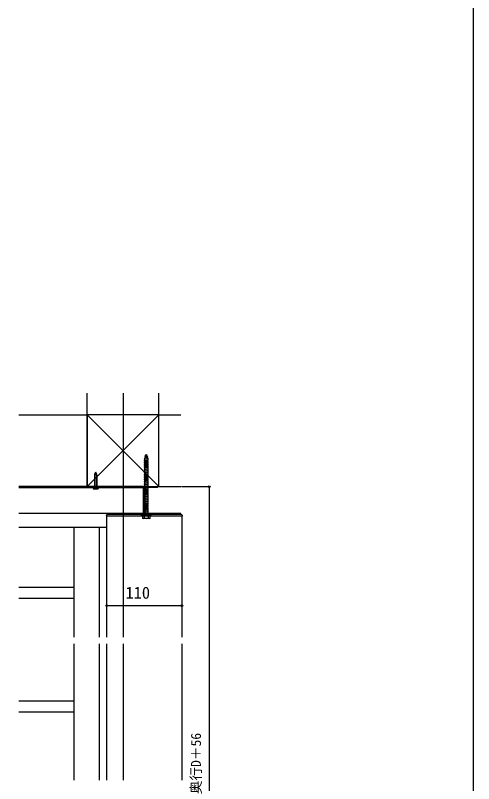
# Model space of a CAD drawing. Units: millimetres, scale not verified. Extents: x -1050 to 1050, y -1570 to 1561.
# Drawn here: x 379 to 1050, y -934 to 192 of the extents above; entities that cross this region are included whole.
import ezdxf
from ezdxf.enums import TextEntityAlignment as Align

# ---------------------------------------------------------------- set-up
doc = ezdxf.new("R2010")
doc.units = ezdxf.units.MM
doc.header["$LTSCALE"] = 8
for name, color, linetype in [('0-4_YKK_12', 2, 'Continuous'), ('0-5_YKK_13', 4, 'Continuous'), ('0-6_YKK_D', 6, 'Continuous'), ('0-7_YKK_ZWAK', 7, 'Continuous'), ('0-8_YSS_K', 3, 'Continuous'), ('0-9_YSS_KE', 3, 'Continuous')]:
    doc.layers.add(name, color=color, linetype=linetype)
doc.styles.add('ＭＳ ゴシック', font='')
doc.styles.get('ＭＳ ゴシック').set_extended_font_data('MS Gothic')

msp = doc.modelspace()

# ---------------------------------------------------------------- linework, layer by layer
at = {"layer": '0-4_YKK_12'}
for p, q in [((537, -361.647), (537, -719.097)), ((394.479, -498.704), (384.479, -498.704)), ((394.479, -500.704), (384.479, -500.704)), ((567, -498.704), (394.479, -498.704)), ((567, -500.704), (394.479, -500.704)), ((567, -498.704), (567, -537.704)), ((513, -542.204), (513, -719.097)), ((623, -542.204), (513, -542.204)), ((623, -542.204), (623, -719.097)), ((394.479, -558.704), (384.479, -558.704)), ((513, -558.704), (394.479, -558.704)), ((464.886, -558.704), (464.886, -719.097)), ((513, -558.704), (482, -558.704)), ((502, -558.704), (502, -719.097)), ((464.886, -729.097), (464.886, -928.806)), ((502, -729.097), (502, -928.806)), ((513, -729.097), (513, -928.806)), ((537, -729.097), (537, -928.806)), ((623, -729.097), (623, -928.806))]:
    msp.add_line(p, q, dxfattribs=at)
at = {"layer": '0-5_YKK_13'}
for p, q in [((568, -458.204), (574, -457.454)), ((568, -460.704), (574, -459.954)), ((568.686, -455.618), (573.122, -455.064)), ((568.686, -455.618), (569.601, -455.265)), ((568.686, -455.618), (569.322, -456.077)), ((568.75, -457.739), (569.322, -456.077)), ((568.75, -457.954), (573.25, -456.954)), ((568.75, -457.954), (568.75, -457.739)), ((568.75, -460.454), (568.75, -458.704)), ((568.75, -460.454), (573.25, -459.454)), ((568.75, -462.954), (568.75, -461.204)), ((569.322, -456.077), (572.439, -455.384)), ((569.586, -453.006), (570.533, -452.558)), ((569.586, -453.006), (572.296, -452.667)), ((569.586, -453.006), (570.254, -453.37)), ((569.601, -455.265), (570.254, -453.37)), ((569.601, -455.265), (572.199, -454.688)), ((570.254, -453.37), (571.639, -453.062)), ((570.533, -452.558), (571, -451.204)), ((570.533, -452.558), (571.399, -452.365)), ((571, -451.204), (571.399, -452.365)), ((572.296, -452.667), (571.399, -452.365)), ((572.296, -452.667), (571.639, -453.062)), ((571.639, -453.062), (572.199, -454.688)), ((573.122, -455.064), (572.199, -454.688)), ((573.122, -455.064), (572.439, -455.384)), ((572.439, -455.384), (572.999, -457.01)), ((573.239, -457.707), (573.25, -457.739)), ((573.25, -457.739), (573.25, -459.454)), ((573.25, -460.204), (573.25, -461.954)), ((568, -463.204), (574, -462.454)), ((568, -465.704), (574, -464.954)), ((568, -468.204), (574, -467.454)), ((568, -470.704), (574, -469.954)), ((568, -473.204), (574, -472.454)), ((568.75, -462.954), (573.25, -461.954)), ((568.75, -465.454), (568.75, -463.704)), ((568.75, -465.454), (573.25, -464.454)), ((568.75, -467.954), (568.75, -466.204)), ((568.75, -467.954), (573.25, -466.954)), ((568.75, -470.454), (568.75, -468.704)), ((568.75, -470.454), (573.25, -469.454)), ((568.75, -472.954), (568.75, -471.204)), ((568.75, -472.954), (573.25, -471.954)), ((573.25, -462.704), (573.25, -464.454)), ((573.25, -465.204), (573.25, -466.954)), ((573.25, -467.704), (573.25, -469.454)), ((573.25, -470.204), (573.25, -471.954)), ((573.25, -472.704), (573.25, -474.454)), ((495.1, -481.885), (495.1, -498.467)), ((495.675, -481.885), (495.675, -498.467)), ((498.325, -481.885), (498.325, -498.467)), ((498.9, -481.885), (498.9, -498.467)), ((568, -475.704), (574, -474.954)), ((568, -478.204), (574, -477.454)), ((568, -480.704), (574, -479.954)), ((568, -483.204), (574, -482.454)), ((568.75, -475.454), (568.75, -473.704)), ((568.75, -475.454), (573.25, -474.454)), ((568.75, -477.954), (568.75, -476.204)), ((568.75, -477.954), (573.25, -476.954)), ((568.75, -480.454), (568.75, -478.704)), ((568.75, -480.454), (573.25, -479.454)), ((568.75, -482.954), (568.75, -481.204)), ((568.75, -482.954), (573.25, -481.954)), ((568.75, -485.454), (568.75, -483.704)), ((573.25, -475.204), (573.25, -476.954)), ((573.25, -477.704), (573.25, -479.454)), ((573.25, -480.204), (573.25, -481.954)), ((573.25, -482.704), (573.25, -484.454)), ((568, -485.704), (574, -484.954)), ((568, -488.204), (574, -487.454)), ((568, -490.704), (574, -489.954)), ((568, -493.204), (574, -492.454)), ((568, -495.704), (574, -494.954)), ((568.75, -485.454), (573.25, -484.454)), ((568.75, -487.954), (568.75, -486.204)), ((568.75, -487.954), (573.25, -486.954)), ((568.75, -490.454), (568.75, -488.704)), ((568.75, -490.454), (573.25, -489.454)), ((568.75, -492.954), (568.75, -491.204)), ((568.75, -492.954), (573.25, -491.954)), ((568.75, -495.454), (568.75, -493.704)), ((568.75, -495.454), (573.25, -494.454)), ((573.25, -485.204), (573.25, -486.954)), ((573.25, -487.704), (573.25, -489.454)), ((573.25, -490.204), (573.25, -491.954)), ((573.25, -492.704), (573.25, -494.454)), ((573.25, -495.204), (573.25, -496.954)), ((494.75, -500.704), (493.2, -502.254)), ((493.2, -502.504), (493.2, -502.254)), ((500.8, -502.254), (493.2, -502.254)), ((498.9, -498.467), (495.1, -498.467)), ((495.286, -499.504), (495.1, -498.467)), ((495.675, -498.467), (495.421, -499.504)), ((498.325, -498.467), (498.578, -499.504)), ((498.713, -499.504), (498.9, -498.467)), ((499.25, -500.704), (500.8, -502.254)), ((567.5, -501.704), (567, -501.704)), ((567.5, -498.704), (567.5, -537.704)), ((567.5, -537.704), (567.5, -499.004)), ((568.8, -501.704), (567.5, -501.704)), ((567.8, -498.704), (587.2, -498.704)), ((568, -498.204), (574, -497.454)), ((568, -500.704), (574, -499.954)), ((568, -503.204), (574, -502.454)), ((568, -505.704), (574, -504.954)), ((568.75, -497.954), (568.75, -496.204)), ((568.75, -497.954), (573.25, -496.954)), ((568.75, -500.454), (568.75, -498.704)), ((568.75, -500.454), (573.25, -499.454)), ((568.75, -502.954), (568.75, -501.204)), ((568.75, -502.954), (573.25, -501.954)), ((568.75, -505.454), (568.75, -503.704)), ((568.75, -505.454), (573.25, -504.454)), ((568.75, -507.954), (568.75, -506.204)), ((568.8, -500.204), (568.8, -537.704)), ((587.2, -499.904), (569.1, -499.904)), ((573.25, -497.704), (573.25, -499.454)), ((573.25, -500.204), (573.25, -501.954)), ((573.25, -502.704), (573.25, -504.454)), ((573.25, -505.204), (573.25, -506.954)), ((587.5, -499.004), (587.5, -499.604)), ((568, -508.204), (574, -507.454)), ((568, -510.704), (574, -509.954)), ((568, -513.204), (574, -512.454)), ((568, -515.704), (574, -514.954)), ((568, -518.204), (574, -517.454)), ((568.75, -507.954), (573.25, -506.954)), ((568.75, -510.454), (568.75, -508.704)), ((568.75, -510.454), (573.25, -509.454)), ((568.75, -512.954), (568.75, -511.204)), ((568.75, -512.954), (573.25, -511.954)), ((568.75, -515.454), (568.75, -513.704)), ((568.75, -515.454), (573.25, -514.454)), ((568.75, -517.954), (568.75, -516.204)), ((568.75, -517.954), (573.25, -516.954)), ((573.25, -507.704), (573.25, -509.454)), ((573.25, -510.204), (573.25, -511.954)), ((573.25, -512.704), (573.25, -514.454)), ((573.25, -515.204), (573.25, -516.954)), ((573.25, -517.704), (573.25, -519.454)), ((568, -520.704), (574, -519.954)), ((568, -523.204), (574, -522.454)), ((568, -525.704), (574, -524.954)), ((568, -528.204), (574, -527.454)), ((568.75, -520.454), (568.75, -518.704)), ((568.75, -520.454), (573.25, -519.454)), ((568.75, -522.954), (568.75, -521.204)), ((568.75, -522.954), (573.25, -521.954)), ((568.75, -525.454), (568.75, -523.704)), ((568.75, -525.454), (573.25, -524.454)), ((568.75, -527.954), (568.75, -526.204)), ((568.75, -527.954), (573.25, -526.954)), ((568.75, -530.454), (568.75, -528.704)), ((573.25, -520.204), (573.25, -521.954)), ((573.25, -522.704), (573.25, -524.454)), ((573.25, -525.204), (573.25, -526.954)), ((573.25, -527.704), (573.25, -529.454)), ((514.845, -539.704), (513.593, -539.704)), ((519, -537.704), (584, -537.704)), ((519, -537.704), (519, -539.704)), ((564, -537.704), (564, -539.704)), ((564, -540.204), (578, -540.204)), ((564, -541.204), (564, -540.204)), ((568, -530.704), (574, -529.954)), ((568, -533.204), (574, -532.454)), ((568, -533.204), (568.75, -532.954)), ((568.75, -533.704), (568, -533.204)), ((568, -535.704), (574, -534.954)), ((568.75, -530.454), (573.25, -529.454)), ((568.75, -532.954), (568.75, -531.204)), ((568.75, -532.954), (573.25, -531.954)), ((568.75, -533.704), (573.25, -532.704)), ((568.75, -535.454), (568.75, -533.704)), ((568.75, -535.454), (573.25, -534.454)), ((568.75, -537.704), (568.75, -536.204)), ((573.25, -530.204), (573.25, -531.954)), ((574, -532.454), (573.25, -531.954)), ((573.25, -532.704), (574, -532.454)), ((573.25, -532.704), (573.25, -534.454)), ((573.25, -535.204), (573.25, -537.704)), ((578, -541.204), (578, -540.204)), ((584, -537.704), (584, -539.704)), ((512.595, -540.643), (512.5, -542.204)), ((514.726, -542.204), (512.5, -542.204)), ((620.991, -542.204), (514.726, -542.204)), ((564, -541.204), (578, -541.204)), ((565.25, -541.204), (565.25, -544.774)), ((565.25, -541.204), (576.75, -541.204)), ((566, -545.204), (565.25, -544.771)), ((576, -545.204), (566, -545.204)), ((568.113, -541.204), (568.113, -544.758)), ((573.886, -541.204), (573.886, -544.758)), ((576, -545.204), (576.75, -544.771)), ((576.75, -544.774), (576.75, -541.204)), ((623.5, -542.204), (620.991, -542.204)), ((623.404, -540.643), (623.5, -542.204)), ((394.479, -646.704), (384.479, -646.704)), ((464.886, -646.704), (394.479, -646.704)), ((394.479, -662.704), (384.479, -662.704)), ((464.886, -662.704), (394.479, -662.704)), ((394.479, -813.204), (384.479, -813.204)), ((464.886, -813.204), (394.479, -813.204)), ((394.479, -829.204), (384.479, -829.204)), ((464.886, -829.204), (394.479, -829.204))]:
    msp.add_line(p, q, dxfattribs=at)
for points in [[(568.75, -458.704), (568, -458.204), (568.75, -457.954)], [(568.75, -461.204), (568, -460.704), (568.75, -460.454)], [(568.75, -458.704), (573.25, -457.704), (574, -457.454), (573.25, -456.954)], [(568.75, -461.204), (573.25, -460.204), (574, -459.954), (573.25, -459.454)], [(568.75, -463.704), (568, -463.204), (568.75, -462.954)], [(568.75, -466.204), (568, -465.704), (568.75, -465.454)], [(568.75, -468.704), (568, -468.204), (568.75, -467.954)], [(568.75, -471.204), (568, -470.704), (568.75, -470.454)], [(568.75, -463.704), (573.25, -462.704), (574, -462.454), (573.25, -461.954)], [(568.75, -466.204), (573.25, -465.204), (574, -464.954), (573.25, -464.454)], [(568.75, -468.704), (573.25, -467.704), (574, -467.454), (573.25, -466.954)], [(568.75, -471.204), (573.25, -470.204), (574, -469.954), (573.25, -469.454)], [(568.75, -473.704), (573.25, -472.704), (574, -472.454), (573.25, -471.954)], [(568.75, -473.704), (568, -473.204), (568.75, -472.954)], [(568.75, -476.204), (568, -475.704), (568.75, -475.454)], [(568.75, -478.704), (568, -478.204), (568.75, -477.954)], [(568.75, -481.204), (568, -480.704), (568.75, -480.454)], [(568.75, -483.704), (568, -483.204), (568.75, -482.954)], [(568.75, -476.204), (573.25, -475.204), (574, -474.954), (573.25, -474.454)], [(568.75, -478.704), (573.25, -477.704), (574, -477.454), (573.25, -476.954)], [(568.75, -481.204), (573.25, -480.204), (574, -479.954), (573.25, -479.454)], [(568.75, -483.704), (573.25, -482.704), (574, -482.454), (573.25, -481.954)], [(568.75, -486.204), (568, -485.704), (568.75, -485.454)], [(568.75, -488.704), (568, -488.204), (568.75, -487.954)], [(568.75, -491.204), (568, -490.704), (568.75, -490.454)], [(568.75, -493.704), (568, -493.204), (568.75, -492.954)], [(568.75, -486.204), (573.25, -485.204), (574, -484.954), (573.25, -484.454)], [(568.75, -488.704), (573.25, -487.704), (574, -487.454), (573.25, -486.954)], [(568.75, -491.204), (573.25, -490.204), (574, -489.954), (573.25, -489.454)], [(568.75, -493.704), (573.25, -492.704), (574, -492.454), (573.25, -491.954)], [(568.75, -496.204), (573.25, -495.204), (574, -494.954), (573.25, -494.454)], [(500.8, -502.254), (500.8, -502.504), (493.2, -502.504)], [(567, -537.704), (567, -498.704), (567.5, -498.704)], [(568.75, -496.204), (568, -495.704), (568.75, -495.454)], [(568.75, -498.704), (568, -498.204), (568.75, -497.954)], [(568.75, -501.204), (568, -500.704), (568.75, -500.454)], [(568.75, -503.704), (568, -503.204), (568.75, -502.954)], [(568.75, -506.204), (568, -505.704), (568.75, -505.454)], [(568.75, -498.704), (573.25, -497.704), (574, -497.454), (573.25, -496.954)], [(568.75, -501.204), (573.25, -500.204), (574, -499.954), (573.25, -499.454)], [(568.75, -503.704), (573.25, -502.704), (574, -502.454), (573.25, -501.954)], [(568.75, -506.204), (573.25, -505.204), (574, -504.954), (573.25, -504.454)], [(568.75, -508.704), (568, -508.204), (568.75, -507.954)], [(568.75, -511.204), (568, -510.704), (568.75, -510.454)], [(568.75, -513.704), (568, -513.204), (568.75, -512.954)], [(568.75, -516.204), (568, -515.704), (568.75, -515.454)], [(568.75, -508.704), (573.25, -507.704), (574, -507.454), (573.25, -506.954)], [(568.75, -511.204), (573.25, -510.204), (574, -509.954), (573.25, -509.454)], [(568.75, -513.704), (573.25, -512.704), (574, -512.454), (573.25, -511.954)], [(568.75, -516.204), (573.25, -515.204), (574, -514.954), (573.25, -514.454)], [(568.75, -518.704), (573.25, -517.704), (574, -517.454), (573.25, -516.954)], [(568.75, -518.704), (568, -518.204), (568.75, -517.954)], [(568.75, -521.204), (568, -520.704), (568.75, -520.454)], [(568.75, -523.704), (568, -523.204), (568.75, -522.954)], [(568.75, -526.204), (568, -525.704), (568.75, -525.454)], [(568.75, -528.704), (568, -528.204), (568.75, -527.954)], [(568.75, -521.204), (573.25, -520.204), (574, -519.954), (573.25, -519.454)], [(568.75, -523.704), (573.25, -522.704), (574, -522.454), (573.25, -521.954)], [(568.75, -526.204), (573.25, -525.204), (574, -524.954), (573.25, -524.454)], [(568.75, -528.704), (573.25, -527.704), (574, -527.454), (573.25, -526.954)], [(622.406, -539.704), (620.995, -539.704), (514.845, -539.704)], [(568.75, -531.204), (568, -530.704), (568.75, -530.454)], [(568.75, -536.204), (568, -535.704), (568.75, -535.454)], [(568.75, -531.204), (573.25, -530.204), (574, -529.954), (573.25, -529.454)], [(568.75, -536.204), (573.25, -535.204), (574, -534.954), (573.25, -534.454)]]:
    msp.add_lwpolyline(points, dxfattribs=at)
for centre, radius, start, end in [((501.1, -481.885), 6, 133.10467, 180), ((503.579, -481.885), 7.904, 146.3423, 180), ((492.9, -481.885), 6, 0, 46.89533), ((490.421, -481.885), 7.904, 0, 33.6577), ((567.8, -499.004), 0.3, 90, 180), ((569.1, -500.204), 0.3, 90, 180), ((587.2, -499.004), 0.3, 0, 90), ((587.2, -499.604), 0.3, 270, 360), ((513.593, -540.704), 1, 90, 176.5), ((622.406, -540.704), 1, 3.5, 90), ((566.669, -542.648), 2.556, 236.25178, 304.38425), ((571, -535.651), 9.553, 252.41205, 287.58795), ((575.33, -542.648), 2.556, 235.61575, 303.74822)]:
    msp.add_arc(centre, radius, start, end, dxfattribs=at)
at = {"layer": '0-6_YKK_D'}
for p, q in [((622.557, -498.704), (664, -498.704)), ((663, -498.704), (663, -1264.704)), ((623, -673.204), (513, -673.204))]:
    msp.add_line(p, q, dxfattribs=at)
for centre in [(663, -498.704), (513, -673.204), (623, -673.204)]:
    msp.add_circle(centre, 1.275, dxfattribs=at)
at = {"layer": '0-7_YKK_ZWAK'}
msp.add_lwpolyline([(-1050, -1570), (1050, -1570), (1050, 1490)], dxfattribs=at)
at = {"layer": '0-8_YSS_K'}
for p, q in [((484.5, -393.704), (484.5, -361.647)), ((589.5, -393.704), (589.5, -361.647)), ((384.479, -393.704), (394.479, -393.704)), ((394.479, -393.704), (484.5, -393.704)), ((484.5, -498.704), (484.5, -393.704)), ((484.5, -393.704), (589.5, -498.704)), ((589.5, -393.704), (484.5, -498.704)), ((589.5, -393.704), (621.557, -393.704)), ((384.479, -498.704), (394.479, -498.704)), ((394.479, -498.704), (567, -498.704)), ((589.5, -498.704), (621.557, -498.704)), ((384.479, -537.704), (621.557, -537.704))]:
    msp.add_line(p, q, dxfattribs=at)
at = {"layer": '0-9_YSS_KE'}
msp.add_line((484.5, -393.704), (484.5, -498.704), dxfattribs=at)
msp.add_lwpolyline([(567, -498.704), (589.5, -498.704), (589.5, -393.704), (484.5, -393.704)], dxfattribs=at)

# ---------------------------------------------------------------- texts
at = {"layer": '0-6_YKK_D', "style": 'ＭＳ ゴシック'}
msp.add_text('110', height=17.6, dxfattribs=at).set_placement((540.59, -668.204), align=Align.BOTTOM_LEFT)
msp.add_text('奥行D＋56', height=14.66, rotation=90, dxfattribs=at).set_placement((655.386, -949.374), align=Align.BOTTOM_LEFT)

doc.saveas('drawing.dxf')
